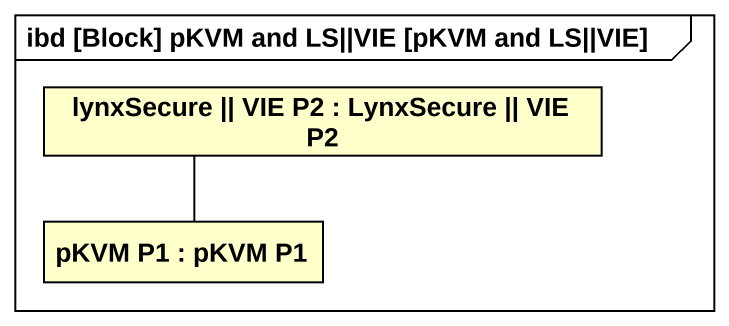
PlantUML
@startuml
mainframe ibd [Block] pKVM and LS||VIE [pKVM and LS||VIE]
rectangle "lynxSecure || VIE P2 : LynxSecure || VIE P2" as lynxSecure_VIE_P2
rectangle "pKVM P1 : pKVM P1" as pKVM_P1
pKVM_P1 -up- lynxSecure_VIE_P2
@enduml
